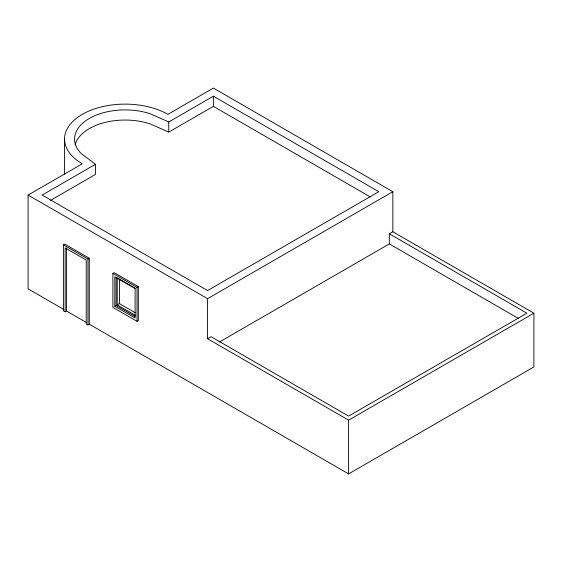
<?xml version="1.0" encoding="UTF-8"?>
<svg xmlns="http://www.w3.org/2000/svg" width="562" height="562" viewBox="0 0 562 562"><rect width="100%" height="100%" fill="white"/><g stroke="black" fill="none" stroke-linecap="round" stroke-linejoin="round"><path stroke-width="0.84" d="M63.963 309.564L28.1 288.861L28.1 195.063L82.277 163.788A60.541 34.949 0 0 1 82.277 114.36A60.541 34.949 0 0 1 167.89 114.36L213.384 88.094L392.845 191.705L392.845 231.755L533.9 313.196L533.9 366.937L348.616 473.907L89.295 324.19L87.981 324.948L86.225 323.937L86.225 260.058L65.15 247.891L65.15 311.769L66.464 311.011L86.035 322.307M95.456 164.287L42.15 195.063L207.561 290.561L378.795 191.705L213.384 96.207L168.755 121.968L150.342 113.812A50.517 29.168 0 0 0 89.358 118.449A50.517 29.168 0 0 0 81.328 153.658L95.456 164.287L95.456 174.431L50.411 200.437M75.097 144.982A50.517 29.168 0 0 1 150.342 123.956L168.755 132.112L213.384 106.344L370.449 197.023M65.15 311.769L63.394 310.758L63.394 244.849L64.707 244.084L89.295 258.281L89.295 324.19M63.394 244.849L87.981 259.04L89.295 258.281M112.885 273.42L114.205 272.661L138.35 286.606L138.35 320.572L137.037 321.331L112.885 307.393L112.885 273.42L137.037 287.365L138.35 286.606M114.817 306.276L135.105 317.987L135.105 288.482L114.817 276.771L114.817 306.276L116.137 305.517L134.915 316.357M135.323 288.348L117.233 277.909L117.233 304.885L119.425 303.613L135.259 312.753M28.1 195.063L207.561 298.675L392.845 191.705M207.561 298.675L207.561 338.731L211.073 336.701L348.616 416.112L526.875 313.196L389.333 233.785L389.333 243.922L219.419 342.019M389.333 233.785L392.845 231.755M207.561 338.731L348.616 420.165L533.9 313.196M389.333 243.922L518.515 318.506M117.233 304.885L135.323 315.324M348.616 420.165L348.616 473.907M213.384 96.207L213.384 106.344M168.755 121.968L168.755 132.112M137.037 287.365L137.037 321.331M119.425 279.251L119.425 303.613M116.137 277.747L116.137 305.517M87.981 259.04L87.981 324.948M66.464 248.004L66.464 311.011M64.539 139.074L64.539 174.136"/></g></svg>
